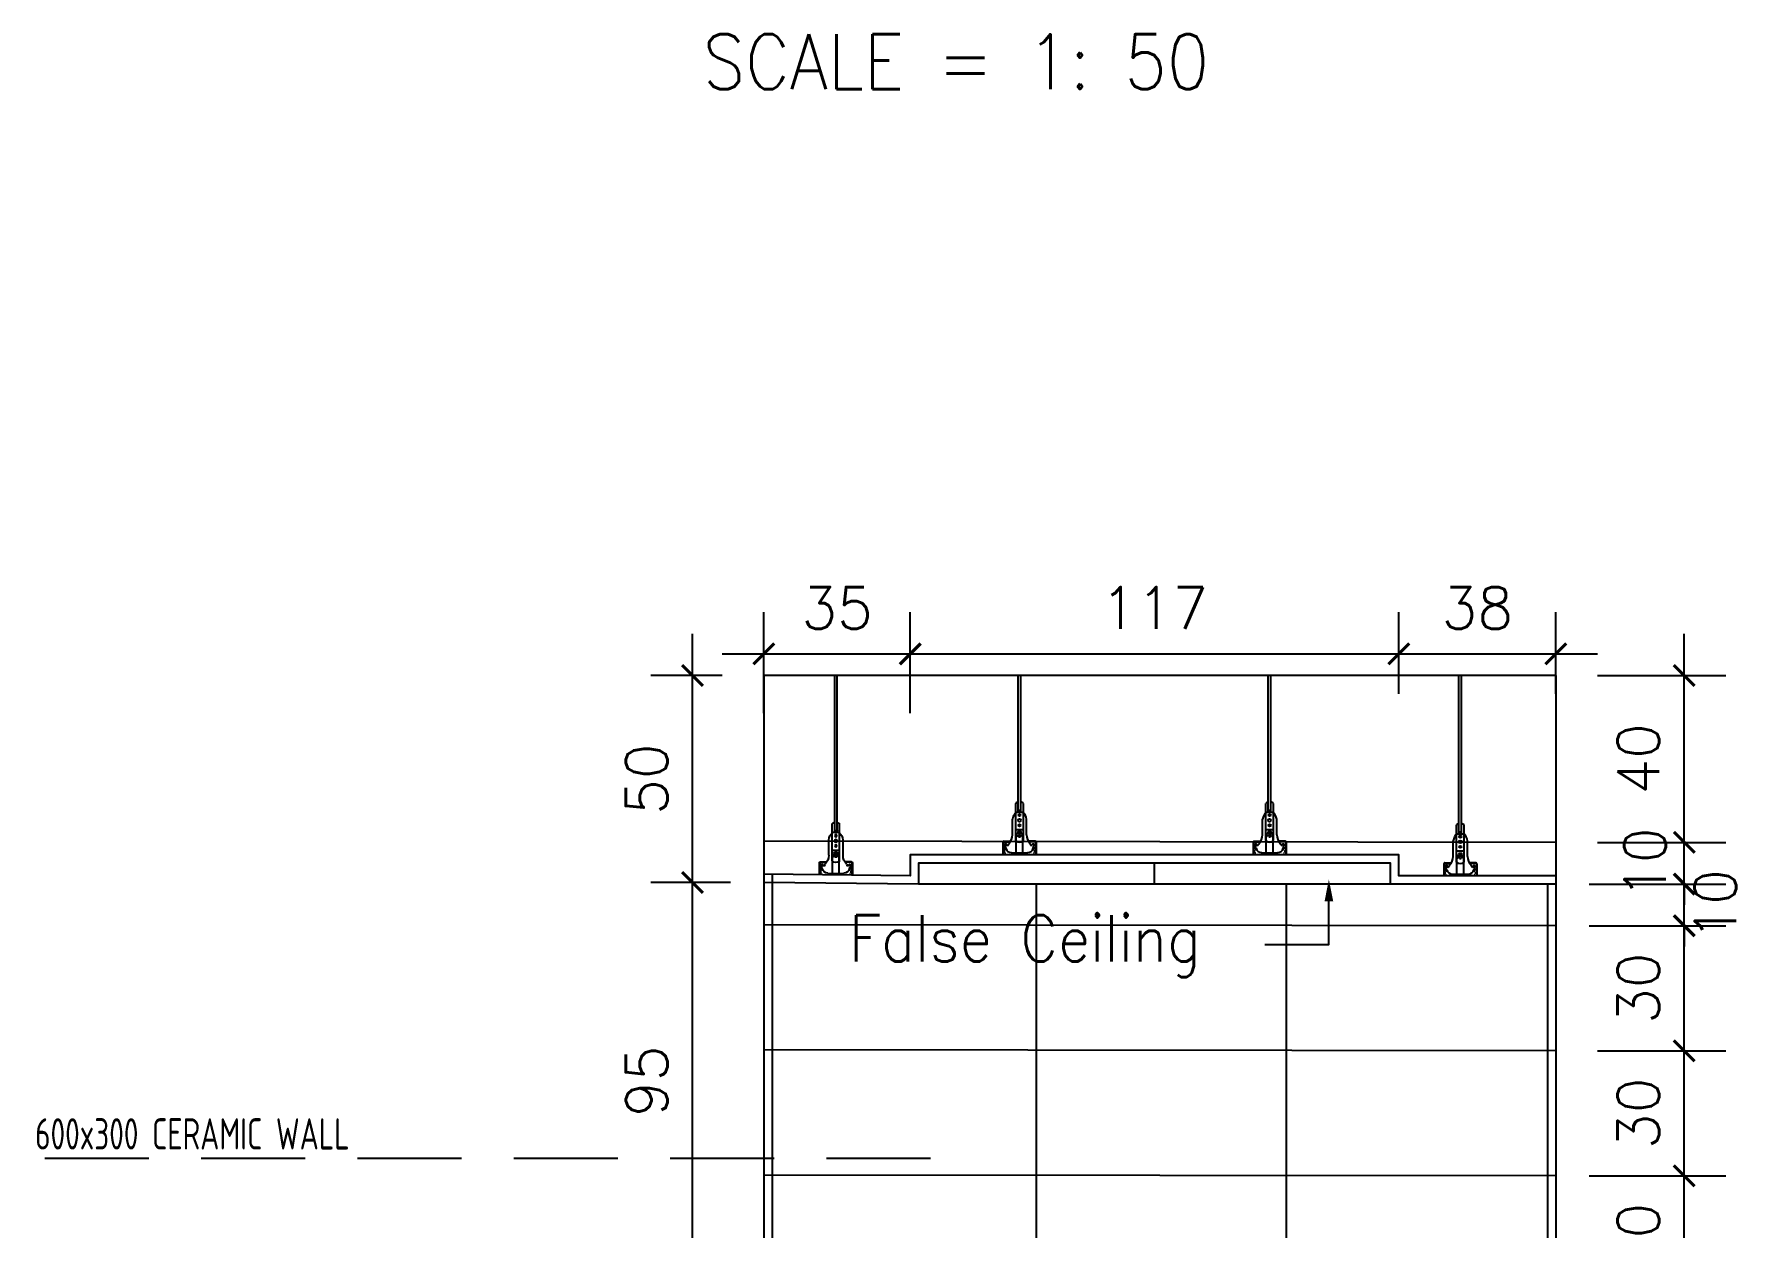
# Model space of a CAD drawing. Header units: centimetres. Extents: x -1797 to 2001, y -8788 to 1856.
# Drawn here: x -1088.2 to -678.3, y -520.8 to -234.5 of the extents above; entities that cross this region are included whole.
import ezdxf
from ezdxf.xclip import XClip

# ---------------------------------------------------------------- set-up
doc = ezdxf.new("R2010")
doc.units = ezdxf.units.CM
doc.header["$LTSCALE"] = 100
doc.header["$MEASUREMENT"] = 0
doc.header["$XCLIPFRAME"] = 0
doc.header["$PDMODE"] = 35
doc.linetypes.add('HIDDEN', pattern=[0.375, 0.25, -0.125])
for name, color, linetype in [('CEILING', 161, 'Continuous'), ('CEILING HANGER', 8, 'Continuous'), ('DIM', 1, 'Continuous'), ('HIDDEN -03', 8, 'HIDDEN'), ('ID_Flooring_02', 127, 'Continuous'), ('TEXT', 3, 'Continuous'), ('Text-1', 3, 'Continuous'), ('WALL-01', 7, 'Continuous'), ('WALL-03', 2, 'Continuous'), ('WALL-04', 1, 'Continuous')]:
    doc.layers.add(name, color=color, linetype=linetype)
doc.styles.add('HB25Small', font='ARCHSTYL.SHX', dxfattribs={"width": 0.8, "height": 2.5})
doc.styles.add('ISO', font='isocp2.shx', dxfattribs={"width": 0.8})
doc.styles.add('ROMANS', font='romans')
doc.dimstyles.new('AS-17-100', dxfattribs={"dimtxt": 10, "dimasz": 5, "dimexe": 10, "dimexo": 10, "dimgap": 6, "dimtad": 1, "dimtoh": 1, "dimdec": 0, "dimdsep": 46, "dimtxsty": 'ROMANS', "dimblk1": 'ARCHTICK', "dimblk2": 'ARCHTICK', "dimsah": 1, "dimcen": 25, "dimdle": 10, "dimclrd": 1, "dimclre": 1, "dimclrt": 2, "dimadec": 0, "dimazin": 0, "dimtfac": 1, "dimtdec": 0, "dimtofl": 0, "dimtmove": 2, "dimatfit": 3, "dimldrblk": 'ARCHTICK', "dimfxl": 1, "dimtolj": 1, "dimtzin": 0, "dimarcsym": 0})
doc.dimstyles.new('DIM DET', dxfattribs={"dimtxt": 0.05, "dimasz": 0.025, "dimexe": 0.025, "dimexo": 0.025, "dimgap": 0.025, "dimtad": 1, "dimzin": 0, "dimdsep": 46, "dimtxsty": 'ISO', "dimblk": 'ARCHTICK', "dimcen": 0.1, "dimdle": 0.025, "dimclrd": 15, "dimclre": 15, "dimclrt": 2, "dimadec": 0, "dimazin": 0, "dimtfac": 1, "dimtmove": 2, "dimatfit": 0, "dimldrblk": 'ARCHTICK', "dimfxl": 0.17, "dimtzin": 1, "dimarcsym": 0})

# ---------------------------------------------------------------- blocks, each defined once
blk = doc.blocks.new('SUP')
at = {"layer": 'CEILING HANGER', "extrusion": (-6.56544e-09, 1.61575e-05, 1)}
for p, q in [((-555.86, -4415.29, 0.02), (-555.86, -4347.85, 0.02)), ((-555.25, -4415.29, 0.02), (-555.25, -4347.85, 0.02)), ((-556.44, -4415.38, 0.02), (-556.44, -4413.19, 0.02)), ((-554.61, -4415.38, 0.02), (-554.61, -4413.19, 0.02)), ((-557.24, -4420.73, 0.02), (-557.24, -4417, 0.02)), ((-556.44, -4422.11, 0.02), (-556.44, -4415.38, 0.02)), ((-556.34, -4415.29, 0.02), (-554.71, -4415.29, 0.02)), ((-555.86, -4414.67, 0.02), (-555.86, -4414.7, 0.02)), ((-555.86, -4414.7, 0.02), (-555.84, -4414.74, 0.02)), ((-555.84, -4414.74, 0.02), (-555.82, -4414.77, 0.02)), ((-555.82, -4414.77, 0.02), (-555.79, -4414.79, 0.02)), ((-555.79, -4414.79, 0.02), (-555.75, -4414.82, 0.02)), ((-555.75, -4414.82, 0.02), (-555.71, -4414.84, 0.02)), ((-555.71, -4414.84, 0.02), (-555.66, -4414.85, 0.02)), ((-555.66, -4414.85, 0.02), (-555.61, -4414.86, 0.02)), ((-555.61, -4414.86, 0.02), (-555.56, -4414.86, 0.02)), ((-555.56, -4414.86, 0.02), (-555.5, -4414.86, 0.02)), ((-555.5, -4414.86, 0.02), (-555.45, -4414.85, 0.02)), ((-555.45, -4414.85, 0.02), (-555.4, -4414.84, 0.02)), ((-555.4, -4414.84, 0.02), (-555.36, -4414.82, 0.02)), ((-555.36, -4414.82, 0.02), (-555.32, -4414.79, 0.02)), ((-555.32, -4414.79, 0.02), (-555.29, -4414.77, 0.02)), ((-555.29, -4414.77, 0.02), (-555.27, -4414.74, 0.02)), ((-555.27, -4414.74, 0.02), (-555.26, -4414.7, 0.02)), ((-555.26, -4414.7, 0.02), (-555.25, -4414.67, 0.02)), ((-554.61, -4422.1, 0.02), (-554.61, -4415.38, 0.02)), ((-553.82, -4420.73, 0.02), (-553.82, -4417, 0.02)), ((-559.25, -4422.29, 0.02), (-557.67, -4422.29, 0.02)), ((-554.61, -4419.5, 0.02), (-556.44, -4419.5, 0.02)), ((-556.35, -4425.11, 0.02), (-556.35, -4421.21, 0.02)), ((-556.29, -4421.21, 0.02), (-556.35, -4421.21, 0.02)), ((-556.23, -4421.14, 0.02), (-556.23, -4420.6, 0.02)), ((-554.89, -4420.53, 0.02), (-556.17, -4420.53, 0.02)), ((-555.24, -4420.02, 0.02), (-555.82, -4420.02, 0.02)), ((-555.24, -4420.27, 0.02), (-555.82, -4420.27, 0.02)), ((-555.74, -4421.21, 0.02), (-555.77, -4420.78, 0.02)), ((-555.28, -4420.78, 0.02), (-555.77, -4420.78, 0.02)), ((-555.74, -4421.21, 0.02), (-555.31, -4421.21, 0.02)), ((-555.31, -4421.21, 0.02), (-555.28, -4420.78, 0.02)), ((-554.83, -4421.14, 0.02), (-554.83, -4420.6, 0.02)), ((-554.71, -4421.21, 0.02), (-554.77, -4421.21, 0.02)), ((-554.71, -4425.11, 0.02), (-554.71, -4421.21, 0.02)), ((-551.81, -4422.29, 0.02), (-553.39, -4422.29, 0.02)), ((-559.5, -4422.53, 0.02), (-559.5, -4426.15, 0.02)), ((-559.37, -4423.36, 0.02), (-559.5, -4423.36, 0.02)), ((-559.5, -4426.15, 0.02), (-559.5, -4427.62, 0.02)), ((-559.37, -4422.53, 0.02), (-559.37, -4426.15, 0.02)), ((-559.37, -4426.15, 0.02), (-559.37, -4427.62, 0.02)), ((-559.25, -4422.41, 0.02), (-557.74, -4422.41, 0.02)), ((-558.92, -4423.15, 0.02), (-558.92, -4423.41, 0.02)), ((-558.73, -4424.21, 0.02), (-558.9, -4423.57, 0.02)), ((-558.57, -4423.16, 0.02), (-558.6, -4423.08, 0.02)), ((-558.4, -4423.28, 0.02), (-558.4, -4423.28, 0.02)), ((-556.23, -4425.11, 0.02), (-557.55, -4425.11, 0.02)), ((-554.83, -4425.11, 0.02), (-556.23, -4425.11, 0.02)), ((-555.07, -4425.48, 0.02), (-555.99, -4425.48, 0.02)), ((-553.5, -4425.11, 0.02), (-554.83, -4425.11, 0.02)), ((-551.81, -4422.41, 0.02), (-553.32, -4422.41, 0.02)), ((-552.66, -4423.28, 0.02), (-552.66, -4423.28, 0.02)), ((-552.49, -4423.16, 0.02), (-552.46, -4423.08, 0.02)), ((-552.33, -4424.21, 0.02), (-552.15, -4423.57, 0.02)), ((-552.13, -4423.15, 0.02), (-552.13, -4423.41, 0.02)), ((-551.68, -4422.53, 0.02), (-551.68, -4426.15, 0.02)), ((-551.68, -4423.36, 0.02), (-551.56, -4423.36, 0.02)), ((-551.68, -4426.15, 0.02), (-551.68, -4427.62, 0.02)), ((-551.56, -4422.53, 0.02), (-551.56, -4426.15, 0.02)), ((-551.56, -4426.15, 0.02), (-551.56, -4427.62, 0.02)), ((-559.5, -4427.62, 0.02), (-559.37, -4427.62, 0.02)), ((-551.56, -4427.62, 0.02), (-551.68, -4427.62, 0.02))]:
    blk.add_line(p, q, dxfattribs=at)
at = {"layer": 'CEILING HANGER', "extrusion": (-6.56544e-09, 1.61575e-05, 1), "const_width": 0.244, "elevation": -0.07}
blk.add_lwpolyline([(-558.58, -4423.04, 1), (-559.07, -4423.04), (-559.07, -4423.22, 0.267949), (-558.99, -4423.35, -0.57735), (-558.99, -4423.61, 0.267949), (-559.07, -4423.75), (-559.07, -4424.04, 0.267949), (-558.99, -4424.17, -0.57735), (-558.99, -4424.43, 0.267949), (-559.07, -4424.56), (-559.07, -4424.85, 0.267949), (-558.99, -4424.98, -0.57735), (-558.99, -4425.25, 0.267949), (-559.07, -4425.38), (-559.07, -4425.7, 0.414214), (-558.92, -4425.85), (-558.23, -4425.85, 0.247529), (-558.1, -4425.78, -0.247529), (-557.98, -4425.72), (-557.55, -4425.72, -0.247529), (-557.43, -4425.78, 0.247529), (-557.3, -4425.85), (-555.79, -4425.85, 0.267949), (-555.66, -4425.77, -0.57735), (-555.4, -4425.77, 0.267949), (-555.26, -4425.85), (-553.76, -4425.85, 0.247529), (-553.63, -4425.78, -0.247529), (-553.51, -4425.72), (-553.08, -4425.72, -0.247529), (-552.95, -4425.78, 0.247529), (-552.83, -4425.85), (-552.14, -4425.85, 0.414214), (-551.99, -4425.7), (-551.99, -4425.38, 0.267949), (-552.07, -4425.25, -0.57735), (-552.07, -4424.98, 0.267949), (-551.99, -4424.85), (-551.99, -4424.56, 0.267949), (-552.07, -4424.43, -0.57735), (-552.07, -4424.17, 0.267949), (-551.99, -4424.04), (-551.99, -4423.75, 0.267949), (-552.07, -4423.61, -0.57735), (-552.07, -4423.35, 0.267949), (-551.99, -4423.22), (-551.99, -4423.04, 1), (-552.48, -4423.04)], format="xyb", dxfattribs=at)
at = {"layer": 'CEILING HANGER', "extrusion": (-6.56544e-09, 1.61575e-05, 1)}
for centre, radius in [((-555.53, -4417.24, -0.05), 0.342), ((-555.53, -4416.02, -0.05), 0.252), ((-555.53, -4418.46, -0.05), 0.252)]:
    blk.add_circle(centre, radius, dxfattribs=at)
for centre, radius, start, end in [((-555.53, -4414.15, -0.05), 1.33, 104.5031, 133.577), ((-555.53, -4414.15, -0.05), 1.33, 46.3713, 77.9165), ((-554.37, -4417.4, -0.05), 2.89, 132.9462, 171.8788), ((-556.68, -4417.4, -0.05), 2.89, 8.1212, 47.0538), ((-559.25, -4422.53, -0.05), 0.244, 90, 180), ((-560.29, -4420.73, -0.05), 3.05, 315.5755, 360), ((-555.53, -4421.14, -0.05), 1.33, 226.423, 313.6287), ((-556.29, -4421.14, -0.05), 0.061, 270, 360), ((-556.17, -4420.6, -0.05), 0.061, 90, 180), ((-555.82, -4420.14, -0.05), 0.122, 90, 270), ((-555.24, -4420.14, -0.05), 0.122, 270, 90), ((-554.89, -4420.6, -0.05), 0.061, 360, 90), ((-554.77, -4421.14, -0.05), 0.061, 180, 270), ((-550.77, -4420.73, -0.05), 3.05, 180, 224.4246), ((-551.81, -4422.53, -0.05), 0.244, 360, 90), ((-559.25, -4422.53, -0.05), 0.122, 90, 180), ((-558.74, -4423.15, -0.05), 0.183, 102.9976, 180), ((-558.31, -4423.41, -0.05), 0.61, 180, 195), ((-557.47, -4423.62, -0.05), 1.37, 195, 270), ((-558.75, -4423.09, -0.05), 0.122, 77.0024, 102.9976), ((-558.77, -4423.15, -0.05), 0.183, 20, 77.0024), ((-558.4, -4423.1, -0.05), 0.183, 200, 270), ((-558.4, -4423.1, -0.05), 0.183, 270, 357.8496), ((-557.85, -4423.12, -0.05), 0.366, 135.5755, 177.8496), ((-555.99, -4425.11, -0.05), 0.366, 180, 270), ((-555.07, -4425.11, -0.05), 0.366, 270, 360), ((-553.58, -4423.62, -0.05), 1.37, 270, 345), ((-553.21, -4423.12, -0.05), 0.366, 2.1504, 44.4246), ((-552.66, -4423.1, -0.05), 0.183, 182.1504, 270), ((-552.66, -4423.1, -0.05), 0.183, 270, 340), ((-552.29, -4423.15, -0.05), 0.183, 102.9976, 160), ((-552.3, -4423.09, -0.05), 0.122, 77.0024, 102.9976), ((-552.32, -4423.15, -0.05), 0.183, 360, 77.0024), ((-552.74, -4423.41, -0.05), 0.61, 345, 360), ((-551.81, -4422.53, -0.05), 0.122, 360, 90)]:
    blk.add_arc(centre, radius, start, end, dxfattribs=at)
blk = doc.blocks.new('FALSE CEILING')
at = {"xscale": -1}
for p in [(-1545.11, 4427.62, -0.02), (-1485.11, 4427.62, -0.02), (-1425.11, 4427.62, -0.02), (-1365.11, 4427.62, -0.02), (-1305.11, 4427.62, -0.02), (-1245.11, 4427.62, -0.02), (-1185.11, 4427.62, -0.02), (-1125.11, 4427.62, -0.02), (-1065.11, 4427.62, -0.02), (-1005.11, 4427.62, -0.02), (-945.11, 4427.62, -0.02), (-885.11, 4427.62, -0.02), (-825.11, 4427.62, -0.02), (-765.11, 4427.62, -0.02), (-705.11, 4427.62, -0.02), (-645.11, 4427.62, -0.02), (-585.11, 4427.62, -0.02), (-525.11, 4427.62, -0.02), (-465.11, 4427.62, -0.02), (-405.11, 4427.62, -0.02), (-345.11, 4427.62, -0.02), (-285.11, 4427.62, -0.02), (-225.11, 4427.62, -0.02), (-165.11, 4427.62, -0.02), (-105.11, 4427.62, -0.02), (-45.11, 4427.62, -0.02), (14.89, 4427.62, -0.02), (74.89, 4427.62, -0.02), (134.89, 4427.62, -0.02), (194.89, 4427.62, -0.02), (254.89, 4427.62, -0.02), (314.89, 4427.62, -0.02), (374.89, 4427.62, -0.02), (434.89, 4427.62, -0.02)]:
    blk.add_blockref('SUP', p, dxfattribs=at)
blk = doc.blocks.new('_ARCHTICK')
at = {"color": 0, "linetype": 'ByBlock', "const_width": 0.15}
blk.add_lwpolyline([(-0.5, -0.5), (0.5, 0.5)], dxfattribs=at)
blk = doc.blocks.new('*D511')
at = {"layer": 'Defpoints', "color": 0, "transparency": 16777216}
for p in [(-930.26, -437.99), (-911.15, -437.99, 0), (-895.03, -533.26)]:
    blk.add_point(p, dxfattribs=at)
at = {"layer": 'DIM', "color": 1, "lineweight": -2, "transparency": 16777216}
for p, q in [((-930.26, -543.26), (-930.26, -427.99)), ((-921.15, -437.99), (-940.26, -437.99)), ((-905.03, -533.26), (-940.26, -533.26))]:
    blk.add_line(p, q, dxfattribs=at)
at = {"layer": 'DIM', "color": 1, "lineweight": -2, "transparency": 16777216, "xscale": 5, "yscale": 5, "zscale": 5}
for p, rotation in [((-930.26, -437.99), 90), ((-930.26, -533.26), 270)]:
    blk.add_blockref('_ARCHTICK', p, dxfattribs=dict(at, rotation=rotation))
at = {"layer": 'DIM', "color": 2, "transparency": 16777216, "insert": (-941.26, -485.63), "char_height": 10, "attachment_point": 5, "rotation": 90, "style": 'ROMANS'}
blk.add_mtext('\\A1;95', dxfattribs=at)
blk = doc.blocks.new('*D512')
at = {"layer": 'Defpoints', "color": 0, "transparency": 16777216}
for p in [(-930.26, -388.35), (-913.15, -388.35), (-911.15, -437.99, 0)]:
    blk.add_point(p, dxfattribs=at)
at = {"layer": 'DIM', "color": 1, "lineweight": -2, "transparency": 16777216}
for p, q in [((-930.26, -447.99), (-930.26, -378.35)), ((-923.15, -388.35), (-940.26, -388.35)), ((-921.15, -437.99), (-940.26, -437.99))]:
    blk.add_line(p, q, dxfattribs=at)
at = {"layer": 'DIM', "color": 1, "lineweight": -2, "transparency": 16777216, "xscale": 5, "yscale": 5, "zscale": 5}
for p, rotation in [((-930.26, -388.35), 90), ((-930.26, -437.99), 270)]:
    blk.add_blockref('_ARCHTICK', p, dxfattribs=dict(at, rotation=rotation))
at = {"layer": 'DIM', "color": 2, "transparency": 16777216, "insert": (-941.26, -413.17), "char_height": 10, "attachment_point": 5, "rotation": 90, "style": 'ROMANS'}
blk.add_mtext('\\A1;50', dxfattribs=at)
blk = doc.blocks.new('*D513')
at = {"layer": 'Defpoints', "color": 0, "transparency": 16777216}
for p in [(-878.01, -383.14), (-913.15, -407.35, 0), (-878.01, -407.35, 0)]:
    blk.add_point(p, dxfattribs=at)
at = {"layer": 'DIM', "color": 1, "lineweight": -2, "transparency": 16777216}
for p, q in [((-913.15, -397.35), (-913.15, -373.14)), ((-878.01, -397.35), (-878.01, -373.14)), ((-923.15, -383.14), (-868.01, -383.14))]:
    blk.add_line(p, q, dxfattribs=at)
at = {"layer": 'DIM', "color": 1, "lineweight": -2, "transparency": 16777216, "xscale": 5, "yscale": 5, "zscale": 5, "rotation": 180}
blk.add_blockref('_ARCHTICK', (-913.15, -383.14), dxfattribs=at)
at = {"layer": 'DIM', "color": 1, "lineweight": -2, "transparency": 16777216, "xscale": 5, "yscale": 5, "zscale": 5}
blk.add_blockref('_ARCHTICK', (-878.01, -383.14), dxfattribs=at)
at = {"layer": 'DIM', "color": 2, "transparency": 16777216, "insert": (-895.58, -372.14), "char_height": 10, "attachment_point": 5, "style": 'ROMANS'}
blk.add_mtext('\\A1;35', dxfattribs=at)
blk = doc.blocks.new('*D514')
at = {"layer": 'Defpoints', "color": 0, "transparency": 16777216}
for p in [(-760.86, -383.14), (-760.86, -402.74, 0), (-878.01, -407.35, 0)]:
    blk.add_point(p, dxfattribs=at)
at = {"layer": 'DIM', "color": 1, "lineweight": -2, "transparency": 16777216}
for p, q in [((-878.01, -397.35), (-878.01, -373.14)), ((-760.86, -392.74), (-760.86, -373.14)), ((-888.01, -383.14), (-750.86, -383.14))]:
    blk.add_line(p, q, dxfattribs=at)
at = {"layer": 'DIM', "color": 1, "lineweight": -2, "transparency": 16777216, "xscale": 5, "yscale": 5, "zscale": 5, "rotation": 180}
blk.add_blockref('_ARCHTICK', (-878.01, -383.14), dxfattribs=at)
at = {"layer": 'DIM', "color": 1, "lineweight": -2, "transparency": 16777216, "xscale": 5, "yscale": 5, "zscale": 5}
blk.add_blockref('_ARCHTICK', (-760.86, -383.14), dxfattribs=at)
at = {"layer": 'DIM', "color": 2, "transparency": 16777216, "insert": (-819.44, -372.14), "char_height": 10, "attachment_point": 5, "style": 'ROMANS'}
blk.add_mtext('\\A1;117', dxfattribs=at)
blk = doc.blocks.new('*D515')
at = {"layer": 'Defpoints', "color": 0, "transparency": 16777216}
for p in [(-723.15, -383.14), (-760.86, -402.74, 0), (-723.15, -402.74, 0)]:
    blk.add_point(p, dxfattribs=at)
at = {"layer": 'DIM', "color": 1, "lineweight": -2, "transparency": 16777216}
for p, q in [((-760.86, -392.74), (-760.86, -373.14)), ((-723.15, -392.74), (-723.15, -373.14)), ((-770.86, -383.14), (-713.15, -383.14))]:
    blk.add_line(p, q, dxfattribs=at)
at = {"layer": 'DIM', "color": 1, "lineweight": -2, "transparency": 16777216, "xscale": 5, "yscale": 5, "zscale": 5, "rotation": 180}
blk.add_blockref('_ARCHTICK', (-760.86, -383.14), dxfattribs=at)
at = {"layer": 'DIM', "color": 1, "lineweight": -2, "transparency": 16777216, "xscale": 5, "yscale": 5, "zscale": 5}
blk.add_blockref('_ARCHTICK', (-723.15, -383.14), dxfattribs=at)
at = {"layer": 'DIM', "color": 2, "transparency": 16777216, "insert": (-742, -372.14), "char_height": 10, "attachment_point": 5, "style": 'ROMANS'}
blk.add_mtext('\\A1;38', dxfattribs=at)
blk = doc.blocks.new('*D521')
at = {"layer": 'Defpoints', "color": 0, "transparency": 16777216}
for p in [(-725.15, -508.35), (-692.37, -508.35), (-725.15, -538.35)]:
    blk.add_point(p, dxfattribs=at)
at = {"layer": 'DIM', "color": 1, "lineweight": -2, "transparency": 16777216}
for p, q in [((-692.37, -548.35), (-692.37, -498.35)), ((-715.15, -508.35), (-682.37, -508.35)), ((-715.15, -538.35), (-682.37, -538.35))]:
    blk.add_line(p, q, dxfattribs=at)
at = {"layer": 'DIM', "color": 1, "lineweight": -2, "transparency": 16777216, "xscale": 5, "yscale": 5, "zscale": 5}
for p, rotation in [((-692.37, -508.35), 90), ((-692.37, -538.35), 270)]:
    blk.add_blockref('_ARCHTICK', p, dxfattribs=dict(at, rotation=rotation))
at = {"layer": 'DIM', "color": 2, "transparency": 16777216, "insert": (-703.37, -523.35), "char_height": 10, "attachment_point": 5, "rotation": 90, "style": 'ROMANS'}
blk.add_mtext('\\A1;30', dxfattribs=at)
blk = doc.blocks.new('*D522')
at = {"layer": 'Defpoints', "color": 0, "transparency": 16777216}
for p in [(-723.15, -478.35), (-692.37, -478.35), (-725.15, -508.35)]:
    blk.add_point(p, dxfattribs=at)
at = {"layer": 'DIM', "color": 1, "lineweight": -2, "transparency": 16777216}
for p, q in [((-692.37, -518.35), (-692.37, -468.35)), ((-713.15, -478.35), (-682.37, -478.35)), ((-715.15, -508.35), (-682.37, -508.35))]:
    blk.add_line(p, q, dxfattribs=at)
at = {"layer": 'DIM', "color": 1, "lineweight": -2, "transparency": 16777216, "xscale": 5, "yscale": 5, "zscale": 5}
for p, rotation in [((-692.37, -478.35), 90), ((-692.37, -508.35), 270)]:
    blk.add_blockref('_ARCHTICK', p, dxfattribs=dict(at, rotation=rotation))
at = {"layer": 'DIM', "color": 2, "transparency": 16777216, "insert": (-703.37, -493.35), "char_height": 10, "attachment_point": 5, "rotation": 90, "style": 'ROMANS'}
blk.add_mtext('\\A1;30', dxfattribs=at)
blk = doc.blocks.new('*D523')
at = {"layer": 'Defpoints', "color": 0, "transparency": 16777216}
for p in [(-725.15, -448.35), (-692.37, -448.35), (-723.15, -478.35)]:
    blk.add_point(p, dxfattribs=at)
at = {"layer": 'DIM', "color": 1, "lineweight": -2, "transparency": 16777216}
for p, q in [((-692.37, -488.35), (-692.37, -438.35)), ((-715.15, -448.35), (-682.37, -448.35)), ((-713.15, -478.35), (-682.37, -478.35))]:
    blk.add_line(p, q, dxfattribs=at)
at = {"layer": 'DIM', "color": 1, "lineweight": -2, "transparency": 16777216, "xscale": 5, "yscale": 5, "zscale": 5}
for p, rotation in [((-692.37, -448.35), 90), ((-692.37, -478.35), 270)]:
    blk.add_blockref('_ARCHTICK', p, dxfattribs=dict(at, rotation=rotation))
at = {"layer": 'DIM', "color": 2, "transparency": 16777216, "insert": (-703.37, -463.35), "char_height": 10, "attachment_point": 5, "rotation": 90, "style": 'ROMANS'}
blk.add_mtext('\\A1;30', dxfattribs=at)
blk = doc.blocks.new('*D524')
at = {"layer": 'Defpoints', "color": 0, "transparency": 16777216}
for p in [(-725.15, -438.35), (-692.37, -438.35), (-725.15, -448.35)]:
    blk.add_point(p, dxfattribs=at)
at = {"layer": 'DIM', "color": 1, "lineweight": -2, "transparency": 16777216}
for p, q in [((-692.37, -438.35), (-692.37, -433.35)), ((-715.15, -438.35), (-682.37, -438.35)), ((-715.15, -448.35), (-682.37, -448.35)), ((-692.37, -448.35), (-692.37, -453.35))]:
    blk.add_line(p, q, dxfattribs=at)
at = {"layer": 'DIM', "color": 1, "lineweight": -2, "transparency": 16777216, "xscale": 5, "yscale": 5, "zscale": 5}
for p, rotation in [((-692.37, -438.35), 270), ((-692.37, -448.35), 90)]:
    blk.add_blockref('_ARCHTICK', p, dxfattribs=dict(at, rotation=rotation))
at = {"layer": 'DIM', "color": 2, "transparency": 16777216, "insert": (-684.88, -443.35), "char_height": 10, "attachment_point": 5, "rotation": 90, "style": 'ROMANS'}
blk.add_mtext('\\A1;10', dxfattribs=at)
blk = doc.blocks.new('*D525')
at = {"layer": 'Defpoints', "color": 0, "transparency": 16777216}
for p in [(-723.15, -428.35), (-692.37, -428.35), (-725.15, -438.35)]:
    blk.add_point(p, dxfattribs=at)
at = {"layer": 'DIM', "color": 1, "lineweight": -2, "transparency": 16777216}
for p, q in [((-692.37, -428.35), (-692.37, -423.35)), ((-713.15, -428.35), (-682.37, -428.35)), ((-715.15, -438.35), (-682.37, -438.35)), ((-692.37, -438.35), (-692.37, -443.35))]:
    blk.add_line(p, q, dxfattribs=at)
at = {"layer": 'DIM', "color": 1, "lineweight": -2, "transparency": 16777216, "xscale": 5, "yscale": 5, "zscale": 5}
for p, rotation in [((-692.37, -428.35), 270), ((-692.37, -438.35), 90)]:
    blk.add_blockref('_ARCHTICK', p, dxfattribs=dict(at, rotation=rotation))
at = {"layer": 'DIM', "color": 2, "transparency": 16777216, "insert": (-701.76, -433.35), "char_height": 10, "attachment_point": 5, "rotation": 90, "style": 'ROMANS'}
blk.add_mtext('\\A1;10', dxfattribs=at)
blk = doc.blocks.new('*D526')
at = {"layer": 'Defpoints', "color": 0, "transparency": 16777216}
for p in [(-723.15, -388.35), (-692.37, -388.35), (-723.15, -428.35)]:
    blk.add_point(p, dxfattribs=at)
at = {"layer": 'DIM', "color": 1, "lineweight": -2, "transparency": 16777216}
for p, q in [((-692.37, -438.35), (-692.37, -378.35)), ((-713.15, -388.35), (-682.37, -388.35)), ((-713.15, -428.35), (-682.37, -428.35))]:
    blk.add_line(p, q, dxfattribs=at)
at = {"layer": 'DIM', "color": 1, "lineweight": -2, "transparency": 16777216, "xscale": 5, "yscale": 5, "zscale": 5}
for p, rotation in [((-692.37, -388.35), 90), ((-692.37, -428.35), 270)]:
    blk.add_blockref('_ARCHTICK', p, dxfattribs=dict(at, rotation=rotation))
at = {"layer": 'DIM', "color": 2, "transparency": 16777216, "insert": (-703.37, -408.35), "char_height": 10, "attachment_point": 5, "rotation": 90, "style": 'ROMANS'}
blk.add_mtext('\\A1;40', dxfattribs=at)

msp = doc.modelspace()

# ---------------------------------------------------------------- linework, layer by layer
at = {"layer": 'CEILING', "elevation": 0}
for points in [[(-723.15, -436.35), (-760.86, -436.35), (-760.86, -431.35), (-878.01, -431.35), (-878.01, -436.35), (-913.15, -435.96)], [(-723.15, -438.35), (-762.86, -438.35), (-762.86, -433.35), (-876.01, -433.35), (-876.01, -438.35), (-913.15, -437.97)]]:
    msp.add_lwpolyline(points, dxfattribs=at)
at = {"layer": 'ID_Flooring_02'}
for p, q in [((-723.15, -428.35), (-913.15, -428.1, 0)), ((-847.86, -438.35, 0), (-847.86, -533.26, 0)), ((-787.86, -438.35, 0), (-787.86, -748.35, 0)), ((-723.15, -448.35), (-913.15, -448.1, 0)), ((-723.15, -478.35), (-913.15, -478.15)), ((-723.15, -508.35), (-913.15, -508.15))]:
    msp.add_line(p, q, dxfattribs=at)
at = {"layer": 'TEXT', "color": 2, "elevation": 0}
msp.add_lwpolyline([(-777.61, -437.27, 0, 2.08, 0), (-777.61, -442.48, 2.08, 2.08, 0)], format="xyseb", dxfattribs=at)
msp.add_lwpolyline([(-792.98, -452.82), (-777.61, -452.82), (-777.61, -439.12)], dxfattribs=at)
at = {"layer": 'WALL-01'}
for p, q in [((-723.15, -388.35), (-913.15, -388.35, 0)), ((-913.15, -388.35), (-913.15, -748.15)), ((-723.15, -388.35), (-723.15, -748.35))]:
    msp.add_line(p, q, dxfattribs=at)
at = {"layer": 'WALL-03'}
for p, q in [((-819.44, -438.35, 0), (-819.44, -433.35, 0)), ((-762.86, -438.35, 0), (-876.01, -438.35))]:
    msp.add_line(p, q, dxfattribs=at)
at = {"layer": 'WALL-04'}
for p, q in [((-911.15, -436.15), (-911.15, -748.15)), ((-725.15, -438.35), (-725.15, -748.35))]:
    msp.add_line(p, q, dxfattribs=at)

# ---------------------------------------------------------------- block references
at = {"layer": 'CEILING HANGER'}
ref = msp.add_blockref('FALSE CEILING', (-521.4, -433.43, 0.02), dxfattribs=dict(at, xscale=-1))
XClip(ref).set_block_clipping_path([(238.0841531689, 2.2373224937), (370.090039278, 45.0796076272)])
ref = msp.add_blockref('FALSE CEILING', (-475.66, -438.6, 0), dxfattribs=dict(at, xscale=-1))
XClip(ref).set_block_clipping_path([(238.0841531689, 2.2373224937), (312.3152302601, 50.248760368)])
at = {"layer": 'DIM'}
ref = msp.add_blockref('FALSE CEILING', (-1226.29, -438.34, 0), dxfattribs=at)
XClip(ref).set_block_clipping_path([(296.8558886756, 2.2373224937), (345.1999927154, 50.248760368)])

# ---------------------------------------------------------------- texts
at = {"layer": 'TEXT', "style": 'ROMANS', "width": 0.9}
msp.add_text('SCALE = 1: 50', height=13.1774, dxfattribs=at).set_placement((-927.78, -247.69, 0))
at = {"layer": 'TEXT', "color": 3, "style": 'ROMANS', "width": 0.9}
msp.add_text('False Ceiling', height=11.1096, dxfattribs=at).set_placement((-892.72, -456.96, 0))
at = {"layer": 'Text-1', "color": 3, "style": 'HB25Small', "width": 0.8}
msp.add_text('600x300 CERAMIC WALL', height=7.5, dxfattribs=at).set_placement((-1087.95, -502.02))

# ---------------------------------------------------------------- dimensions: what is measured, and where the dimension line sits
at = {"layer": 'DIM'}
for base, p1, p2, picture, middle in [((-878.01, -383.14), (-913.15, -407.35, 0), (-878.01, -407.35, 0), '*D513', (-895.58, -372.14)), ((-760.86, -383.14), (-878.01, -407.35, 0), (-760.86, -402.74, 0), '*D514', (-819.44, -372.14)), ((-723.15, -383.14), (-760.86, -402.74, 0), (-723.15, -402.74, 0), '*D515', (-742, -372.14))]:
    dim = msp.add_linear_dim(base=base, p1=p1, p2=p2, dimstyle='AS-17-100', dxfattribs=at)
    dim.commit()
    dim.dimension.update_dxf_attribs({"geometry": picture, "text_midpoint": middle})
for base, p1, p2, picture, middle in [((-930.26, -388.35), (-911.15, -437.99, 0), (-913.15, -388.35), '*D512', (-941.26, -413.17)), ((-692.37, -388.35), (-723.15, -428.35), (-723.15, -388.35), '*D526', (-703.37, -408.35)), ((-930.26, -437.99), (-895.03, -533.26), (-911.15, -437.99, 0), '*D511', (-941.26, -485.63)), ((-692.37, -448.35), (-723.15, -478.35), (-725.15, -448.35), '*D523', (-703.37, -463.35)), ((-692.37, -478.35), (-725.15, -508.35), (-723.15, -478.35), '*D522', (-703.37, -493.35)), ((-692.37, -508.35), (-725.15, -538.35), (-725.15, -508.35), '*D521', (-703.37, -523.35))]:
    dim = msp.add_linear_dim(base=base, p1=p1, p2=p2, angle=90, dimstyle='AS-17-100', dxfattribs=at)
    dim.commit()
    dim.dimension.update_dxf_attribs({"geometry": picture, "text_midpoint": middle})
for base, p1, p2, picture, middle in [((-692.37, -428.35), (-725.15, -438.35), (-723.15, -428.35), '*D525', (-701.76, -433.35)), ((-692.37, -438.35), (-725.15, -448.35), (-725.15, -438.35), '*D524', (-684.88, -443.35))]:
    dim = msp.add_linear_dim(base=base, p1=p1, p2=p2, angle=90, dimstyle='AS-17-100', dxfattribs=at)
    dim.commit()
    dim.dimension.update_dxf_attribs({"geometry": picture, "text_midpoint": middle, "dimtype": 160})

# ---------------------------------------------------------------- leaders
at = {"layer": 'HIDDEN -03'}
msp.add_leader([(-873.15, -504.18), (-1088.17, -504.18)], dimstyle='DIM DET', override={"dimasz": 0.04, "dimtad": 0, "dimclrd": 251, "dimldrblk": 'Dot', "dimfxl": 0.1}, dxfattribs=at)

doc.saveas('drawing.dxf')
